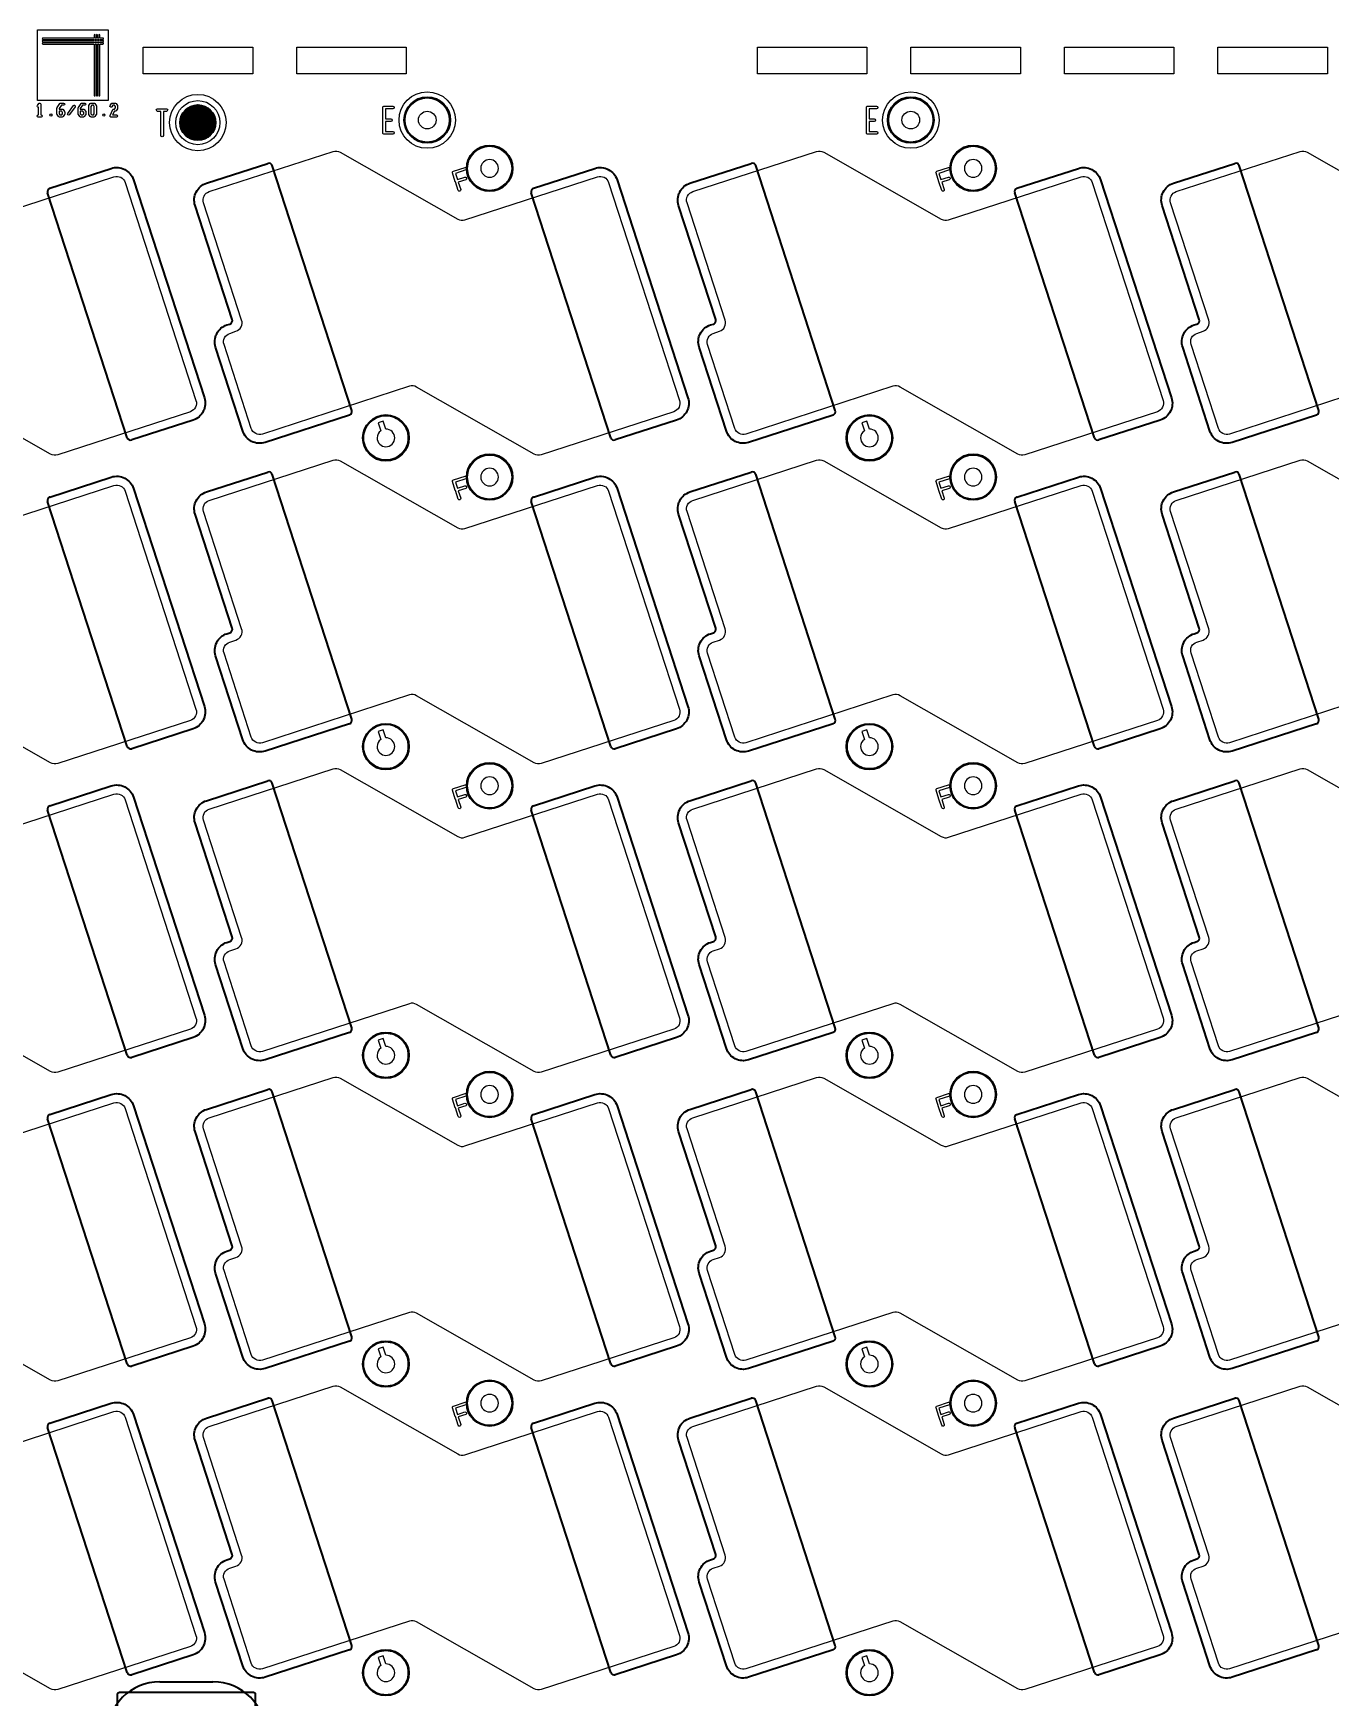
# Model space of a CAD drawing. Extents: x 2864 to 3941, y 2420 to 3182.
# Drawn here: x 3183.3 to 3256.7, y 2769.9 to 2864.1 of the extents above; entities that cross this region are included whole.
import ezdxf

# ---------------------------------------------------------------- set-up
doc = ezdxf.new("R2010")
doc.units = 0
doc.layers.get('0').update_dxf_attribs({"lineweight": 0})
doc.layers.get('Defpoints').update_dxf_attribs({"lineweight": 0})
for name, color, linetype in [('emia-t', 4, 'Continuous'), ('emia-t-dxf', 4, 'Continuous'), ('二维码', 11, 'Continuous'), ('尺寸线', 3, 'Continuous')]:
    doc.layers.add(name, color=color, linetype=linetype)
doc.styles.get("Standard").update_dxf_attribs({"font": 'simplex.shx', "height": 2.7})
doc.dimstyles.get("Standard").update_dxf_attribs({"dimtxt": 6, "dimasz": 0.18, "dimexe": 0.18, "dimexo": 0.0625, "dimgap": 0.09, "dimtad": 0, "dimzin": 0, "dimdsep": 46, "dimtxsty": 'Standard', "dimcen": 0.09, "dimadec": 0, "dimazin": 0, "dimtfac": 1, "dimtdec": 4, "dimtofl": 0, "dimtmove": 0, "dimatfit": 3, "dimfxl": 0, "dimtolj": 1, "dimtzin": 0, "dimarcsym": 0})

# ---------------------------------------------------------------- blocks, each defined once
blk = doc.blocks.new('PAD_R1')
at = {"layer": 'emia-t', "const_width": 0.5}
blk.add_lwpolyline([(0.25, 0, 1), (-0.25, 0, 1)], format="xyb", close=True, dxfattribs=at)
blk = doc.blocks.new('*D5')
at = {"layer": 'Defpoints', "color": 0, "linetype": 'Continuous'}
for p in [(3291.338, 2872.667), (3072.138, 2856.456), (3291.338, 2856.456)]:
    blk.add_point(p, dxfattribs=at)
at = {"layer": '尺寸线', "color": 0, "linetype": 'Continuous', "lineweight": -2}
for p, q in [((3072.138, 2856.518), (3072.138, 2872.847)), ((3072.318, 2872.667), (3175.22, 2872.667)), ((3291.158, 2872.667), (3188.257, 2872.667)), ((3291.338, 2856.518), (3291.338, 2872.847))]:
    blk.add_line(p, q, dxfattribs=at)
at = {"layer": '尺寸线', "color": 0, "linetype": 'Continuous'}
for points in [[(3072.318, 2872.697), (3072.318, 2872.637), (3072.138, 2872.667)], [(3291.158, 2872.637), (3291.158, 2872.697), (3291.338, 2872.667)]]:
    blk.add_solid(points, dxfattribs=at)
at = {"layer": '尺寸线', "color": 0, "linetype": 'Continuous', "insert": (3181.738, 2872.667), "char_height": 2.7, "attachment_point": 5, "rotation": 360}
blk.add_mtext('\\A1;219.20', dxfattribs=at)

msp = doc.modelspace()

# ---------------------------------------------------------------- linework, layer by layer
at = {"linetype": 'Continuous'}
for points in [[(3183.52, 2860.302), (3183.52, 2864.302), (3187.52, 2864.302), (3187.52, 2860.302)], [(3186.793, 2863.706), (3186.793, 2863.766), (3186.853, 2863.766), (3186.853, 2863.706)], [(3186.793, 2863.574), (3186.793, 2863.635), (3186.853, 2863.635), (3186.853, 2863.574)], [(3186.925, 2863.706), (3186.925, 2863.766), (3186.985, 2863.766), (3186.985, 2863.706)], [(3186.925, 2863.574), (3186.925, 2863.635), (3186.985, 2863.635), (3186.985, 2863.574)], [(3189.511, 2861.819), (3189.511, 2863.319), (3195.711, 2863.319), (3195.711, 2861.819)], [(3198.211, 2861.819), (3198.211, 2863.319), (3204.411, 2863.319), (3204.411, 2861.819)], [(3224.311, 2861.819), (3224.311, 2863.319), (3230.511, 2863.319), (3230.511, 2861.819)], [(3233.011, 2861.819), (3233.011, 2863.319), (3239.211, 2863.319), (3239.211, 2861.819)], [(3241.711, 2861.819), (3241.711, 2863.319), (3247.911, 2863.319), (3247.911, 2861.819)], [(3250.411, 2861.819), (3250.411, 2863.319), (3256.611, 2863.319), (3256.611, 2861.819)], [(3184.74, 2859.554), (3184.791, 2859.482), (3184.888, 2859.482), (3184.938, 2859.554), (3184.938, 2859.628), (3184.888, 2859.7), (3184.74, 2859.7)], [(3185.94, 2859.554), (3185.991, 2859.482), (3186.088, 2859.482), (3186.138, 2859.554), (3186.138, 2859.628), (3186.088, 2859.7), (3185.94, 2859.7)], [(3186.54, 2859.554), (3186.591, 2859.482), (3186.688, 2859.482), (3186.738, 2859.554), (3186.738, 2859.966), (3186.688, 2860.038), (3186.591, 2860.038), (3186.54, 2859.966)]]:
    msp.add_lwpolyline(points, close=True, dxfattribs=at)
for points in [[(3183.818, 2863.503), (3186.721, 2863.503), (3186.721, 2860.599, 1), (3186.793, 2860.599), (3186.793, 2863.503), (3186.853, 2863.503), (3186.853, 2860.599, 1), (3186.925, 2860.599), (3186.925, 2863.503), (3186.985, 2863.503), (3186.985, 2860.599, 1), (3187.057, 2860.599), (3187.057, 2863.503), (3187.226, 2863.503, 1), (3187.226, 2863.574), (3187.057, 2863.574), (3187.057, 2863.635), (3187.226, 2863.635, 1), (3187.226, 2863.706), (3187.057, 2863.706), (3187.057, 2863.766), (3187.226, 2863.766, 1), (3187.226, 2863.838), (3187.057, 2863.838), (3187.057, 2864.008, 1), (3186.985, 2864.008), (3186.985, 2863.838), (3186.925, 2863.838), (3186.925, 2864.008, 1), (3186.853, 2864.008), (3186.853, 2863.838), (3186.793, 2863.838), (3186.793, 2864.008, 1), (3186.721, 2864.008), (3186.721, 2863.838), (3183.818, 2863.838, 1), (3183.818, 2863.766), (3186.721, 2863.766), (3186.721, 2863.706), (3183.818, 2863.706, 1), (3183.818, 2863.635), (3186.721, 2863.635), (3186.721, 2863.574), (3183.818, 2863.574, 1)], [(3184.62, 2859.535), (3184.62, 2859.76), (3184.62, 2859.873, -0.156474), (3184.632, 2859.907), (3184.79, 2860.132, -0.245285), (3184.839, 2860.158), (3184.998, 2860.158, -1), (3184.998, 2860.038), (3184.87, 2860.038), (3184.74, 2859.853), (3184.74, 2859.82), (3184.919, 2859.82, -0.245298), (3184.968, 2859.794), (3185.047, 2859.682, -0.156461), (3185.058, 2859.647), (3185.058, 2859.535, -0.156474), (3185.047, 2859.5), (3184.968, 2859.388, -0.245285), (3184.919, 2859.362), (3184.76, 2859.362, -0.245298), (3184.711, 2859.388), (3184.632, 2859.5, -0.156461)], [(3185.231, 2859.569), (3185.549, 2860.02, -1), (3185.647, 2859.95), (3185.329, 2859.5, -1)], [(3185.82, 2859.535), (3185.82, 2859.76), (3185.82, 2859.873, -0.156474), (3185.832, 2859.907), (3185.99, 2860.132, -0.245285), (3186.039, 2860.158), (3186.198, 2860.158, -1), (3186.198, 2860.038), (3186.07, 2860.038), (3185.94, 2859.853), (3185.94, 2859.82), (3186.119, 2859.82, -0.245298), (3186.168, 2859.794), (3186.247, 2859.682, -0.156461), (3186.258, 2859.647), (3186.258, 2859.535, -0.156474), (3186.247, 2859.5), (3186.168, 2859.388, -0.245285), (3186.119, 2859.362), (3185.96, 2859.362, -0.245298), (3185.911, 2859.388), (3185.832, 2859.5, -0.156461)], [(3186.42, 2859.535), (3186.42, 2859.985, -0.156474), (3186.432, 2860.02), (3186.511, 2860.132, -0.245285), (3186.56, 2860.158), (3186.719, 2860.158, -0.245298), (3186.768, 2860.132), (3186.847, 2860.02, -0.156461), (3186.858, 2859.985), (3186.858, 2859.535, -0.156474), (3186.847, 2859.5), (3186.768, 2859.388, -0.245285), (3186.719, 2859.362), (3186.56, 2859.362, -0.245298), (3186.511, 2859.388), (3186.432, 2859.5, -0.156461)], [(3190.324, 2859.688, -1), (3190.324, 2859.838), (3190.573, 2859.838), (3190.821, 2859.838, -1), (3190.821, 2859.688), (3190.648, 2859.688), (3190.648, 2858.322, -1), (3190.498, 2858.322), (3190.498, 2859.688)], [(3192.103, 2859.048, -0.414217), (3192.603, 2859.548, -0.414217), (3193.103, 2859.048, -0.414217), (3192.603, 2858.548, -0.414217)], [(3203.089, 2858.47), (3203.089, 2859.19), (3203.089, 2859.91, -0.414241), (3203.164, 2859.985), (3203.661, 2859.985, -1), (3203.661, 2859.835), (3203.239, 2859.835), (3203.239, 2859.265), (3203.536, 2859.265, -1), (3203.536, 2859.115), (3203.239, 2859.115), (3203.239, 2858.545), (3203.661, 2858.545, -1), (3203.661, 2858.395), (3203.164, 2858.395, -0.414241)], [(3205.103, 2859.196, -0.414217), (3205.603, 2859.696, -0.414217), (3206.103, 2859.196, -0.414217), (3205.603, 2858.696, -0.414217)], [(3230.489, 2858.47), (3230.489, 2859.19), (3230.489, 2859.91, -0.414241), (3230.564, 2859.985), (3231.061, 2859.985, -1), (3231.061, 2859.835), (3230.639, 2859.835), (3230.639, 2859.265), (3230.936, 2859.265, -1), (3230.936, 2859.115), (3230.639, 2859.115), (3230.639, 2858.545), (3231.061, 2858.545, -1), (3231.061, 2858.395), (3230.564, 2858.395, -0.414241)], [(3232.503, 2859.196, -0.414217), (3233.003, 2859.696, -0.414217), (3233.503, 2859.196, -0.414217), (3233.003, 2858.696, -0.414217)], [(3165.523, 2854.506, -0.41422), (3165.844, 2855.136), (3172.865, 2857.417, -0.211093), (3173.267, 2857.376), (3179.933, 2853.577, 0.211093), (3180.335, 2853.535), (3187.852, 2855.978, -0.41422), (3188.482, 2855.657), (3192.499, 2843.293, -0.414215), (3192.178, 2842.663), (3184.662, 2840.221, -0.211093), (3184.26, 2840.262), (3177.593, 2844.061, 0.211091), (3177.191, 2844.102), (3168.862, 2841.396, -0.414218), (3168.232, 2841.717), (3166.687, 2846.472, -0.414217), (3167.008, 2847.102), (3167.365, 2847.218, 0.414216), (3167.686, 2847.848)], [(3192.923, 2854.506, -0.41422), (3193.244, 2855.136), (3200.265, 2857.417, -0.211093), (3200.667, 2857.376), (3207.333, 2853.577, 0.211093), (3207.735, 2853.535), (3215.252, 2855.978, -0.41422), (3215.882, 2855.657), (3219.899, 2843.293, -0.414215), (3219.578, 2842.663), (3212.062, 2840.221, -0.211093), (3211.66, 2840.262), (3204.993, 2844.061, 0.211091), (3204.591, 2844.102), (3196.262, 2841.396, -0.414218), (3195.632, 2841.717), (3194.087, 2846.472, -0.414217), (3194.408, 2847.102), (3194.765, 2847.218, 0.414216), (3195.086, 2847.848)], [(3208.638, 2856.456, 0.414217), (3209.138, 2855.956, 0.414217), (3209.638, 2856.456, 0.414217), (3209.138, 2856.956, 0.414217)], [(3220.323, 2854.506, -0.41422), (3220.644, 2855.136), (3227.665, 2857.417, -0.211093), (3228.067, 2857.376), (3234.733, 2853.577, 0.211093), (3235.135, 2853.535), (3242.652, 2855.978, -0.41422), (3243.282, 2855.657), (3247.299, 2843.293, -0.414215), (3246.978, 2842.663), (3239.462, 2840.221, -0.211093), (3239.06, 2840.262), (3232.393, 2844.061, 0.211091), (3231.991, 2844.102), (3223.662, 2841.396, -0.414218), (3223.032, 2841.717), (3221.487, 2846.472, -0.414217), (3221.808, 2847.102), (3222.165, 2847.218, 0.414216), (3222.486, 2847.848)], [(3236.038, 2856.456, 0.414217), (3236.538, 2855.956, 0.414217), (3237.038, 2856.456, 0.414217), (3236.538, 2856.956, 0.414217)], [(3247.723, 2854.506, -0.41422), (3248.044, 2855.136), (3255.065, 2857.417, -0.211093), (3255.467, 2857.376), (3262.133, 2853.577, 0.211093), (3262.535, 2853.535), (3270.052, 2855.978, -0.41422), (3270.682, 2855.657), (3274.699, 2843.293, -0.414215), (3274.378, 2842.663), (3266.862, 2840.221, -0.211093), (3266.46, 2840.262), (3259.793, 2844.061, 0.211091), (3259.391, 2844.102), (3251.062, 2841.396, -0.414218), (3250.432, 2841.717), (3248.887, 2846.472, -0.414217), (3249.208, 2847.102), (3249.565, 2847.218, 0.414216), (3249.886, 2847.848)], [(3207.033, 2856.197, -0.414237), (3207.081, 2856.292), (3207.743, 2856.507, -1), (3207.789, 2856.364), (3207.199, 2856.172), (3207.314, 2855.819), (3207.739, 2855.957, -1), (3207.785, 2855.814), (3207.36, 2855.676), (3207.498, 2855.252, -1), (3207.356, 2855.205), (3207.195, 2855.701), (3207.194, 2855.701)], [(3234.433, 2856.197, -0.414237), (3234.481, 2856.292), (3235.143, 2856.507, -1), (3235.189, 2856.364), (3234.599, 2856.172), (3234.714, 2855.819), (3235.139, 2855.957, -1), (3235.185, 2855.814), (3234.76, 2855.676), (3234.898, 2855.252, -1), (3234.756, 2855.205), (3234.595, 2855.701), (3234.594, 2855.701)], [(3202.011, 2841.176, -0.414215), (3203.261, 2842.426, -0.414215), (3204.511, 2841.176, -0.414215), (3203.261, 2839.926, -0.414215)], [(3202.761, 2841.176, 0.414217), (3203.261, 2840.676, 0.414217), (3203.761, 2841.176, 0.414217), (3203.261, 2841.676, 0.002897), (3203.256, 2841.676), (3203.11, 2842.127), (3202.824, 2842.034), (3202.971, 2841.584, 0.242589)], [(3229.411, 2841.176, -0.414215), (3230.661, 2842.426, -0.414215), (3231.911, 2841.176, -0.414215), (3230.661, 2839.926, -0.414215)], [(3230.161, 2841.176, 0.414217), (3230.661, 2840.676, 0.414217), (3231.161, 2841.176, 0.414217), (3230.661, 2841.676, 0.002897), (3230.656, 2841.676), (3230.51, 2842.127), (3230.224, 2842.034), (3230.371, 2841.584, 0.242589)], [(3165.523, 2837.006, -0.41422), (3165.844, 2837.636), (3172.865, 2839.917, -0.211093), (3173.267, 2839.876), (3179.933, 2836.077, 0.211093), (3180.335, 2836.035), (3187.852, 2838.478, -0.41422), (3188.482, 2838.157), (3192.499, 2825.793, -0.414215), (3192.178, 2825.163), (3184.662, 2822.721, -0.211093), (3184.26, 2822.762), (3177.593, 2826.561, 0.211091), (3177.191, 2826.602), (3168.862, 2823.896, -0.414218), (3168.232, 2824.217), (3166.687, 2828.972, -0.414217), (3167.008, 2829.602), (3167.365, 2829.718, 0.414216), (3167.686, 2830.348)], [(3192.923, 2837.006, -0.41422), (3193.244, 2837.636), (3200.265, 2839.917, -0.211093), (3200.667, 2839.876), (3207.333, 2836.077, 0.211093), (3207.735, 2836.035), (3215.252, 2838.478, -0.41422), (3215.882, 2838.157), (3219.899, 2825.793, -0.414215), (3219.578, 2825.163), (3212.062, 2822.721, -0.211093), (3211.66, 2822.762), (3204.993, 2826.561, 0.211091), (3204.591, 2826.602), (3196.262, 2823.896, -0.414218), (3195.632, 2824.217), (3194.087, 2828.972, -0.414217), (3194.408, 2829.602), (3194.765, 2829.718, 0.414216), (3195.086, 2830.348)], [(3220.323, 2837.006, -0.41422), (3220.644, 2837.636), (3227.665, 2839.917, -0.211093), (3228.067, 2839.876), (3234.733, 2836.077, 0.211093), (3235.135, 2836.035), (3242.652, 2838.478, -0.41422), (3243.282, 2838.157), (3247.299, 2825.793, -0.414215), (3246.978, 2825.163), (3239.462, 2822.721, -0.211093), (3239.06, 2822.762), (3232.393, 2826.561, 0.211091), (3231.991, 2826.602), (3223.662, 2823.896, -0.414218), (3223.032, 2824.217), (3221.487, 2828.972, -0.414217), (3221.808, 2829.602), (3222.165, 2829.718, 0.414216), (3222.486, 2830.348)], [(3247.723, 2837.006, -0.41422), (3248.044, 2837.636), (3255.065, 2839.917, -0.211093), (3255.467, 2839.876), (3262.133, 2836.077, 0.211093), (3262.535, 2836.035), (3270.052, 2838.478, -0.41422), (3270.682, 2838.157), (3274.699, 2825.793, -0.414215), (3274.378, 2825.163), (3266.862, 2822.721, -0.211093), (3266.46, 2822.762), (3259.793, 2826.561, 0.211091), (3259.391, 2826.602), (3251.062, 2823.896, -0.414218), (3250.432, 2824.217), (3248.887, 2828.972, -0.414217), (3249.208, 2829.602), (3249.565, 2829.718, 0.414216), (3249.886, 2830.348)], [(3207.033, 2838.697, -0.414237), (3207.081, 2838.792), (3207.743, 2839.007, -1), (3207.789, 2838.864), (3207.199, 2838.672), (3207.314, 2838.319), (3207.739, 2838.457, -1), (3207.785, 2838.314), (3207.36, 2838.176), (3207.498, 2837.752, -1), (3207.356, 2837.705), (3207.195, 2838.201), (3207.194, 2838.201)], [(3208.638, 2838.956, 0.414217), (3209.138, 2838.456, 0.414217), (3209.638, 2838.956, 0.414217), (3209.138, 2839.456, 0.414217)], [(3234.433, 2838.697, -0.414237), (3234.481, 2838.792), (3235.143, 2839.007, -1), (3235.189, 2838.864), (3234.599, 2838.672), (3234.714, 2838.319), (3235.139, 2838.457, -1), (3235.185, 2838.314), (3234.76, 2838.176), (3234.898, 2837.752, -1), (3234.756, 2837.705), (3234.595, 2838.201), (3234.594, 2838.201)], [(3236.038, 2838.956, 0.414217), (3236.538, 2838.456, 0.414217), (3237.038, 2838.956, 0.414217), (3236.538, 2839.456, 0.414217)], [(3202.011, 2823.676, -0.414215), (3203.261, 2824.926, -0.414215), (3204.511, 2823.676, -0.414215), (3203.261, 2822.426, -0.414215)], [(3202.761, 2823.676, 0.414217), (3203.261, 2823.176, 0.414217), (3203.761, 2823.676, 0.414217), (3203.261, 2824.176, 0.002897), (3203.256, 2824.176), (3203.11, 2824.627), (3202.824, 2824.534), (3202.971, 2824.084, 0.242589)], [(3229.411, 2823.676, -0.414215), (3230.661, 2824.926, -0.414215), (3231.911, 2823.676, -0.414215), (3230.661, 2822.426, -0.414215)], [(3230.161, 2823.676, 0.414217), (3230.661, 2823.176, 0.414217), (3231.161, 2823.676, 0.414217), (3230.661, 2824.176, 0.002897), (3230.656, 2824.176), (3230.51, 2824.627), (3230.224, 2824.534), (3230.371, 2824.084, 0.242589)], [(3165.523, 2819.506, -0.41422), (3165.844, 2820.136), (3172.865, 2822.417, -0.211093), (3173.267, 2822.376), (3179.933, 2818.577, 0.211093), (3180.335, 2818.535), (3187.852, 2820.978, -0.41422), (3188.482, 2820.657), (3192.499, 2808.293, -0.414215), (3192.178, 2807.663), (3184.662, 2805.221, -0.211093), (3184.26, 2805.262), (3177.593, 2809.061, 0.211091), (3177.191, 2809.102), (3168.862, 2806.396, -0.414218), (3168.232, 2806.717), (3166.687, 2811.472, -0.414217), (3167.008, 2812.102), (3167.365, 2812.218, 0.414216), (3167.686, 2812.848)], [(3192.923, 2819.506, -0.41422), (3193.244, 2820.136), (3200.265, 2822.417, -0.211093), (3200.667, 2822.376), (3207.333, 2818.577, 0.211093), (3207.735, 2818.535), (3215.252, 2820.978, -0.41422), (3215.882, 2820.657), (3219.899, 2808.293, -0.414215), (3219.578, 2807.663), (3212.062, 2805.221, -0.211093), (3211.66, 2805.262), (3204.993, 2809.061, 0.211091), (3204.591, 2809.102), (3196.262, 2806.396, -0.414218), (3195.632, 2806.717), (3194.087, 2811.472, -0.414217), (3194.408, 2812.102), (3194.765, 2812.218, 0.414216), (3195.086, 2812.848)], [(3208.638, 2821.456, 0.414217), (3209.138, 2820.956, 0.414217), (3209.638, 2821.456, 0.414217), (3209.138, 2821.956, 0.414217)], [(3220.323, 2819.506, -0.41422), (3220.644, 2820.136), (3227.665, 2822.417, -0.211093), (3228.067, 2822.376), (3234.733, 2818.577, 0.211093), (3235.135, 2818.535), (3242.652, 2820.978, -0.41422), (3243.282, 2820.657), (3247.299, 2808.293, -0.414215), (3246.978, 2807.663), (3239.462, 2805.221, -0.211093), (3239.06, 2805.262), (3232.393, 2809.061, 0.211091), (3231.991, 2809.102), (3223.662, 2806.396, -0.414218), (3223.032, 2806.717), (3221.487, 2811.472, -0.414217), (3221.808, 2812.102), (3222.165, 2812.218, 0.414216), (3222.486, 2812.848)], [(3236.038, 2821.456, 0.414217), (3236.538, 2820.956, 0.414217), (3237.038, 2821.456, 0.414217), (3236.538, 2821.956, 0.414217)], [(3247.723, 2819.506, -0.41422), (3248.044, 2820.136), (3255.065, 2822.417, -0.211093), (3255.467, 2822.376), (3262.133, 2818.577, 0.211093), (3262.535, 2818.535), (3270.052, 2820.978, -0.41422), (3270.682, 2820.657), (3274.699, 2808.293, -0.414215), (3274.378, 2807.663), (3266.862, 2805.221, -0.211093), (3266.46, 2805.262), (3259.793, 2809.061, 0.211091), (3259.391, 2809.102), (3251.062, 2806.396, -0.414218), (3250.432, 2806.717), (3248.887, 2811.472, -0.414217), (3249.208, 2812.102), (3249.565, 2812.218, 0.414216), (3249.886, 2812.848)], [(3207.033, 2821.197, -0.414237), (3207.081, 2821.292), (3207.743, 2821.507, -1), (3207.789, 2821.364), (3207.199, 2821.172), (3207.314, 2820.819), (3207.739, 2820.957, -1), (3207.785, 2820.814), (3207.36, 2820.676), (3207.498, 2820.252, -1), (3207.356, 2820.205), (3207.195, 2820.701), (3207.194, 2820.701)], [(3234.433, 2821.197, -0.414237), (3234.481, 2821.292), (3235.143, 2821.507, -1), (3235.189, 2821.364), (3234.599, 2821.172), (3234.714, 2820.819), (3235.139, 2820.957, -1), (3235.185, 2820.814), (3234.76, 2820.676), (3234.898, 2820.252, -1), (3234.756, 2820.205), (3234.595, 2820.701), (3234.594, 2820.701)], [(3202.011, 2806.176, -0.414215), (3203.261, 2807.426, -0.414215), (3204.511, 2806.176, -0.414215), (3203.261, 2804.926, -0.414215)], [(3202.761, 2806.176, 0.414217), (3203.261, 2805.676, 0.414217), (3203.761, 2806.176, 0.414217), (3203.261, 2806.676, 0.002897), (3203.256, 2806.676), (3203.11, 2807.127), (3202.824, 2807.034), (3202.971, 2806.584, 0.242589)], [(3229.411, 2806.176, -0.414215), (3230.661, 2807.426, -0.414215), (3231.911, 2806.176, -0.414215), (3230.661, 2804.926, -0.414215)], [(3230.161, 2806.176, 0.414217), (3230.661, 2805.676, 0.414217), (3231.161, 2806.176, 0.414217), (3230.661, 2806.676, 0.002897), (3230.656, 2806.676), (3230.51, 2807.127), (3230.224, 2807.034), (3230.371, 2806.584, 0.242589)], [(3165.523, 2802.006, -0.41422), (3165.844, 2802.636), (3172.865, 2804.917, -0.211093), (3173.267, 2804.876), (3179.933, 2801.077, 0.211093), (3180.335, 2801.035), (3187.852, 2803.478, -0.41422), (3188.482, 2803.157), (3192.499, 2790.793, -0.414215), (3192.178, 2790.163), (3184.662, 2787.721, -0.211093), (3184.26, 2787.762), (3177.593, 2791.561, 0.211091), (3177.191, 2791.602), (3168.862, 2788.896, -0.414218), (3168.232, 2789.217), (3166.687, 2793.972, -0.414217), (3167.008, 2794.602), (3167.365, 2794.718, 0.414216), (3167.686, 2795.348)], [(3192.923, 2802.006, -0.41422), (3193.244, 2802.636), (3200.265, 2804.917, -0.211093), (3200.667, 2804.876), (3207.333, 2801.077, 0.211093), (3207.735, 2801.035), (3215.252, 2803.478, -0.41422), (3215.882, 2803.157), (3219.899, 2790.793, -0.414215), (3219.578, 2790.163), (3212.062, 2787.721, -0.211093), (3211.66, 2787.762), (3204.993, 2791.561, 0.211091), (3204.591, 2791.602), (3196.262, 2788.896, -0.414218), (3195.632, 2789.217), (3194.087, 2793.972, -0.414217), (3194.408, 2794.602), (3194.765, 2794.718, 0.414216), (3195.086, 2795.348)], [(3220.323, 2802.006, -0.41422), (3220.644, 2802.636), (3227.665, 2804.917, -0.211093), (3228.067, 2804.876), (3234.733, 2801.077, 0.211093), (3235.135, 2801.035), (3242.652, 2803.478, -0.41422), (3243.282, 2803.157), (3247.299, 2790.793, -0.414215), (3246.978, 2790.163), (3239.462, 2787.721, -0.211093), (3239.06, 2787.762), (3232.393, 2791.561, 0.211091), (3231.991, 2791.602), (3223.662, 2788.896, -0.414218), (3223.032, 2789.217), (3221.487, 2793.972, -0.414217), (3221.808, 2794.602), (3222.165, 2794.718, 0.414216), (3222.486, 2795.348)], [(3247.723, 2802.006, -0.41422), (3248.044, 2802.636), (3255.065, 2804.917, -0.211093), (3255.467, 2804.876), (3262.133, 2801.077, 0.211093), (3262.535, 2801.035), (3270.052, 2803.478, -0.41422), (3270.682, 2803.157), (3274.699, 2790.793, -0.414215), (3274.378, 2790.163), (3266.862, 2787.721, -0.211093), (3266.46, 2787.762), (3259.793, 2791.561, 0.211091), (3259.391, 2791.602), (3251.062, 2788.896, -0.414218), (3250.432, 2789.217), (3248.887, 2793.972, -0.414217), (3249.208, 2794.602), (3249.565, 2794.718, 0.414216), (3249.886, 2795.348)], [(3207.033, 2803.697, -0.414237), (3207.081, 2803.792), (3207.743, 2804.007, -1), (3207.789, 2803.864), (3207.199, 2803.672), (3207.314, 2803.319), (3207.739, 2803.457, -1), (3207.785, 2803.314), (3207.36, 2803.176), (3207.498, 2802.752, -1), (3207.356, 2802.705), (3207.195, 2803.201), (3207.194, 2803.201)], [(3208.638, 2803.956, 0.414217), (3209.138, 2803.456, 0.414217), (3209.638, 2803.956, 0.414217), (3209.138, 2804.456, 0.414217)], [(3234.433, 2803.697, -0.414237), (3234.481, 2803.792), (3235.143, 2804.007, -1), (3235.189, 2803.864), (3234.599, 2803.672), (3234.714, 2803.319), (3235.139, 2803.457, -1), (3235.185, 2803.314), (3234.76, 2803.176), (3234.898, 2802.752, -1), (3234.756, 2802.705), (3234.595, 2803.201), (3234.594, 2803.201)], [(3236.038, 2803.956, 0.414217), (3236.538, 2803.456, 0.414217), (3237.038, 2803.956, 0.414217), (3236.538, 2804.456, 0.414217)], [(3202.011, 2788.676, -0.414215), (3203.261, 2789.926, -0.414215), (3204.511, 2788.676, -0.414215), (3203.261, 2787.426, -0.414215)], [(3229.411, 2788.676, -0.414215), (3230.661, 2789.926, -0.414215), (3231.911, 2788.676, -0.414215), (3230.661, 2787.426, -0.414215)], [(3202.761, 2788.676, 0.414217), (3203.261, 2788.176, 0.414217), (3203.761, 2788.676, 0.414217), (3203.261, 2789.176, 0.002897), (3203.256, 2789.176), (3203.11, 2789.627), (3202.824, 2789.534), (3202.971, 2789.084, 0.242589)], [(3230.161, 2788.676, 0.414217), (3230.661, 2788.176, 0.414217), (3231.161, 2788.676, 0.414217), (3230.661, 2789.176, 0.002897), (3230.656, 2789.176), (3230.51, 2789.627), (3230.224, 2789.534), (3230.371, 2789.084, 0.242589)], [(3165.523, 2784.506, -0.41422), (3165.844, 2785.136), (3172.865, 2787.417, -0.211093), (3173.267, 2787.376), (3179.933, 2783.577, 0.211093), (3180.335, 2783.535), (3187.852, 2785.978, -0.41422), (3188.482, 2785.657), (3192.499, 2773.293, -0.414215), (3192.178, 2772.663), (3184.662, 2770.221, -0.211093), (3184.26, 2770.262), (3177.593, 2774.061, 0.211091), (3177.191, 2774.102), (3168.862, 2771.396, -0.414218), (3168.232, 2771.717), (3166.687, 2776.472, -0.414217), (3167.008, 2777.102), (3167.365, 2777.218, 0.414216), (3167.686, 2777.848)], [(3192.923, 2784.506, -0.41422), (3193.244, 2785.136), (3200.265, 2787.417, -0.211093), (3200.667, 2787.376), (3207.333, 2783.577, 0.211093), (3207.735, 2783.535), (3215.252, 2785.978, -0.41422), (3215.882, 2785.657), (3219.899, 2773.293, -0.414215), (3219.578, 2772.663), (3212.062, 2770.221, -0.211093), (3211.66, 2770.262), (3204.993, 2774.061, 0.211091), (3204.591, 2774.102), (3196.262, 2771.396, -0.414218), (3195.632, 2771.717), (3194.087, 2776.472, -0.414217), (3194.408, 2777.102), (3194.765, 2777.218, 0.414216), (3195.086, 2777.848)], [(3208.638, 2786.456, 0.414217), (3209.138, 2785.956, 0.414217), (3209.638, 2786.456, 0.414217), (3209.138, 2786.956, 0.414217)], [(3220.323, 2784.506, -0.41422), (3220.644, 2785.136), (3227.665, 2787.417, -0.211093), (3228.067, 2787.376), (3234.733, 2783.577, 0.211093), (3235.135, 2783.535), (3242.652, 2785.978, -0.41422), (3243.282, 2785.657), (3247.299, 2773.293, -0.414215), (3246.978, 2772.663), (3239.462, 2770.221, -0.211093), (3239.06, 2770.262), (3232.393, 2774.061, 0.211091), (3231.991, 2774.102), (3223.662, 2771.396, -0.414218), (3223.032, 2771.717), (3221.487, 2776.472, -0.414217), (3221.808, 2777.102), (3222.165, 2777.218, 0.414216), (3222.486, 2777.848)], [(3236.038, 2786.456, 0.414217), (3236.538, 2785.956, 0.414217), (3237.038, 2786.456, 0.414217), (3236.538, 2786.956, 0.414217)], [(3247.723, 2784.506, -0.41422), (3248.044, 2785.136), (3255.065, 2787.417, -0.211093), (3255.467, 2787.376), (3262.133, 2783.577, 0.211093), (3262.535, 2783.535), (3270.052, 2785.978, -0.41422), (3270.682, 2785.657), (3274.699, 2773.293, -0.414215), (3274.378, 2772.663), (3266.862, 2770.221, -0.211093), (3266.46, 2770.262), (3259.793, 2774.061, 0.211091), (3259.391, 2774.102), (3251.062, 2771.396, -0.414218), (3250.432, 2771.717), (3248.887, 2776.472, -0.414217), (3249.208, 2777.102), (3249.565, 2777.218, 0.414216), (3249.886, 2777.848)], [(3207.033, 2786.197, -0.414237), (3207.081, 2786.292), (3207.743, 2786.507, -1), (3207.789, 2786.364), (3207.199, 2786.172), (3207.314, 2785.819), (3207.739, 2785.957, -1), (3207.785, 2785.814), (3207.36, 2785.676), (3207.498, 2785.252, -1), (3207.356, 2785.205), (3207.195, 2785.701), (3207.194, 2785.701)], [(3234.433, 2786.197, -0.414237), (3234.481, 2786.292), (3235.143, 2786.507, -1), (3235.189, 2786.364), (3234.599, 2786.172), (3234.714, 2785.819), (3235.139, 2785.957, -1), (3235.185, 2785.814), (3234.76, 2785.676), (3234.898, 2785.252, -1), (3234.756, 2785.205), (3234.595, 2785.701), (3234.594, 2785.701)], [(3202.011, 2771.176, -0.414215), (3203.261, 2772.426, -0.414215), (3204.511, 2771.176, -0.414215), (3203.261, 2769.926, -0.414215)], [(3202.761, 2771.176, 0.414217), (3203.261, 2770.676, 0.414217), (3203.761, 2771.176, 0.414217), (3203.261, 2771.676, 0.002897), (3203.256, 2771.676), (3203.11, 2772.127), (3202.824, 2772.034), (3202.971, 2771.584, 0.242589)], [(3229.411, 2771.176, -0.414215), (3230.661, 2772.426, -0.414215), (3231.911, 2771.176, -0.414215), (3230.661, 2769.926, -0.414215)], [(3230.161, 2771.176, 0.414217), (3230.661, 2770.676, 0.414217), (3231.161, 2771.176, 0.414217), (3230.661, 2771.676, 0.002897), (3230.656, 2771.676), (3230.51, 2772.127), (3230.224, 2772.034), (3230.371, 2771.584, 0.242589)]]:
    msp.add_lwpolyline(points, format="xyb", close=True, dxfattribs=at)
for points in [[(3183.639, 2859.362), (3183.56, 2859.362, -1), (3183.56, 2859.482), (3183.579, 2859.482), (3183.579, 2859.928, -0.727583), (3183.511, 2860.02)], [(3183.511, 2860.02), (3183.59, 2860.132, -0.734049), (3183.699, 2860.098), (3183.699, 2859.482), (3183.719, 2859.482, -1), (3183.719, 2859.362), (3183.639, 2859.362)], [(3187.626, 2859.448), (3187.785, 2859.785, -0.291832), (3187.84, 2859.82), (3187.888, 2859.82), (3187.938, 2859.892), (3187.938, 2859.966), (3187.888, 2860.038), (3187.791, 2860.038), (3187.729, 2859.95, -1), (3187.631, 2860.02), (3187.711, 2860.132, -0.245285), (3187.76, 2860.158), (3187.919, 2860.158, -0.245298), (3187.968, 2860.132), (3188.047, 2860.02, -0.156461), (3188.058, 2859.985), (3188.058, 2859.873, -0.156474), (3188.047, 2859.838), (3187.968, 2859.726, -0.245285), (3187.919, 2859.7), (3187.877, 2859.7), (3187.775, 2859.482)], [(3187.775, 2859.482), (3187.998, 2859.482, -1), (3187.998, 2859.362), (3187.681, 2859.362, -0.551305), (3187.626, 2859.448)]]:
    msp.add_lwpolyline(points, format="xyb", dxfattribs=at)
for centre, radius in [((3192.603, 2859.048), 1.6), ((3205.603, 2859.196), 1.6), ((3205.603, 2859.196), 1.25), ((3233.003, 2859.196), 1.6), ((3233.003, 2859.196), 1.25), ((3184.279, 2859.478), 0.06), ((3187.279, 2859.478), 0.06), ((3192.603, 2859.048), 1.25), ((3209.138, 2856.456), 1.25), ((3236.538, 2856.456), 1.25), ((3209.138, 2838.956), 1.25), ((3236.538, 2838.956), 1.25), ((3209.138, 2821.456), 1.25), ((3236.538, 2821.456), 1.25), ((3209.138, 2803.956), 1.25), ((3236.538, 2803.956), 1.25), ((3209.138, 2786.456), 1.25), ((3236.538, 2786.456), 1.25)]:
    msp.add_circle(centre, radius)
at = {"layer": 'emia-t-dxf'}
for p, q in [((3193.09, 2855.611), (3196.561, 2856.739)), ((3201.325, 2842.725), (3196.813, 2856.611)), ((3220.49, 2855.611), (3223.961, 2856.739)), ((3228.725, 2842.725), (3224.213, 2856.611)), ((3247.89, 2855.611), (3251.361, 2856.739)), ((3256.125, 2842.725), (3251.613, 2856.611)), ((3188.604, 2841.186), (3184.092, 2855.072)), ((3216.004, 2841.186), (3211.492, 2855.072)), ((3243.404, 2841.186), (3238.892, 2855.072)), ((3193.09, 2838.111), (3196.561, 2839.239)), ((3201.325, 2825.225), (3196.813, 2839.111)), ((3220.49, 2838.111), (3223.961, 2839.239)), ((3228.725, 2825.225), (3224.213, 2839.111)), ((3247.89, 2838.111), (3251.361, 2839.239)), ((3256.125, 2825.225), (3251.613, 2839.111)), ((3188.604, 2823.686), (3184.092, 2837.572)), ((3216.004, 2823.686), (3211.492, 2837.572)), ((3243.404, 2823.686), (3238.892, 2837.572)), ((3193.09, 2820.611), (3196.561, 2821.739)), ((3220.49, 2820.611), (3223.961, 2821.739)), ((3247.89, 2820.611), (3251.361, 2821.739)), ((3201.325, 2807.725), (3196.813, 2821.611)), ((3228.725, 2807.725), (3224.213, 2821.611)), ((3256.125, 2807.725), (3251.613, 2821.611)), ((3188.604, 2806.186), (3184.092, 2820.072)), ((3216.004, 2806.186), (3211.492, 2820.072)), ((3243.404, 2806.186), (3238.892, 2820.072)), ((3193.09, 2803.111), (3196.561, 2804.239)), ((3201.325, 2790.225), (3196.813, 2804.111)), ((3220.49, 2803.111), (3223.961, 2804.239)), ((3228.725, 2790.225), (3224.213, 2804.111)), ((3247.89, 2803.111), (3251.361, 2804.239)), ((3256.125, 2790.225), (3251.613, 2804.111)), ((3188.604, 2788.686), (3184.092, 2802.572)), ((3216.004, 2788.686), (3211.492, 2802.572)), ((3243.404, 2788.686), (3238.892, 2802.572)), ((3193.09, 2785.611), (3196.561, 2786.739)), ((3201.325, 2772.725), (3196.813, 2786.611)), ((3220.49, 2785.611), (3223.961, 2786.739)), ((3228.725, 2772.725), (3224.213, 2786.611)), ((3247.89, 2785.611), (3251.361, 2786.739)), ((3256.125, 2772.725), (3251.613, 2786.611)), ((3188.604, 2771.186), (3184.092, 2785.072)), ((3216.004, 2771.186), (3211.492, 2785.072)), ((3243.404, 2771.186), (3238.892, 2785.072)), ((3190.458, 2770.664), (3193.458, 2770.664))]:
    msp.add_line(p, q, dxfattribs=at)
at = {"layer": 'emia-t-dxf', "linetype": 'Continuous'}
for points in [[(3184.221, 2855.324), (3187.697, 2856.453, -0.414215), (3188.957, 2855.811), (3192.975, 2843.447, -0.414216), (3192.332, 2842.187), (3188.856, 2841.058)], [(3211.621, 2855.324), (3215.097, 2856.453, -0.414215), (3216.357, 2855.811), (3220.375, 2843.447, -0.414216), (3219.732, 2842.187), (3216.256, 2841.058)], [(3239.021, 2855.324), (3242.497, 2856.453, -0.414215), (3243.757, 2855.811), (3247.775, 2843.447, -0.414216), (3247.132, 2842.187), (3243.656, 2841.058)], [(3194.549, 2847.884), (3192.448, 2854.351, -0.414215), (3193.09, 2855.611)], [(3221.949, 2847.884), (3219.848, 2854.351, -0.414215), (3220.49, 2855.611)], [(3249.349, 2847.884), (3247.248, 2854.351, -0.414215), (3247.89, 2855.611)], [(3201.196, 2842.473), (3196.416, 2840.92, -0.414215), (3195.156, 2841.562), (3193.611, 2846.318, -0.414214), (3194.253, 2847.578), (3194.421, 2847.632)], [(3228.596, 2842.473), (3223.816, 2840.92, -0.414215), (3222.556, 2841.562), (3221.011, 2846.318, -0.414214), (3221.653, 2847.578), (3221.821, 2847.632)], [(3255.996, 2842.473), (3251.216, 2840.92, -0.414215), (3249.956, 2841.562), (3248.411, 2846.318, -0.414214), (3249.053, 2847.578), (3249.221, 2847.632)], [(3184.221, 2837.824), (3187.697, 2838.953, -0.414215), (3188.957, 2838.311), (3192.975, 2825.947, -0.414216), (3192.332, 2824.687), (3188.856, 2823.558)], [(3211.621, 2837.824), (3215.097, 2838.953, -0.414215), (3216.357, 2838.311), (3220.375, 2825.947, -0.414216), (3219.732, 2824.687), (3216.256, 2823.558)], [(3239.021, 2837.824), (3242.497, 2838.953, -0.414215), (3243.757, 2838.311), (3247.775, 2825.947, -0.414216), (3247.132, 2824.687), (3243.656, 2823.558)], [(3194.549, 2830.384), (3192.448, 2836.851, -0.414215), (3193.09, 2838.111)], [(3221.949, 2830.384), (3219.848, 2836.851, -0.414215), (3220.49, 2838.111)], [(3249.349, 2830.384), (3247.248, 2836.851, -0.414215), (3247.89, 2838.111)], [(3201.196, 2824.973), (3196.416, 2823.42, -0.414215), (3195.156, 2824.062), (3193.611, 2828.818, -0.414214), (3194.253, 2830.078), (3194.421, 2830.132)], [(3228.596, 2824.973), (3223.816, 2823.42, -0.414215), (3222.556, 2824.062), (3221.011, 2828.818, -0.414214), (3221.653, 2830.078), (3221.821, 2830.132)], [(3255.996, 2824.973), (3251.216, 2823.42, -0.414215), (3249.956, 2824.062), (3248.411, 2828.818, -0.414214), (3249.053, 2830.078), (3249.221, 2830.132)], [(3184.221, 2820.324), (3187.697, 2821.453, -0.414215), (3188.957, 2820.811), (3192.975, 2808.447, -0.414216), (3192.332, 2807.187), (3188.856, 2806.058)], [(3211.621, 2820.324), (3215.097, 2821.453, -0.414215), (3216.357, 2820.811), (3220.375, 2808.447, -0.414216), (3219.732, 2807.187), (3216.256, 2806.058)], [(3239.021, 2820.324), (3242.497, 2821.453, -0.414215), (3243.757, 2820.811), (3247.775, 2808.447, -0.414216), (3247.132, 2807.187), (3243.656, 2806.058)], [(3194.549, 2812.884), (3192.448, 2819.351, -0.414215), (3193.09, 2820.611)], [(3221.949, 2812.884), (3219.848, 2819.351, -0.414215), (3220.49, 2820.611)], [(3249.349, 2812.884), (3247.248, 2819.351, -0.414215), (3247.89, 2820.611)], [(3201.196, 2807.473), (3196.416, 2805.92, -0.414215), (3195.156, 2806.562), (3193.611, 2811.318, -0.414214), (3194.253, 2812.578), (3194.421, 2812.632)], [(3228.596, 2807.473), (3223.816, 2805.92, -0.414215), (3222.556, 2806.562), (3221.011, 2811.318, -0.414214), (3221.653, 2812.578), (3221.821, 2812.632)], [(3255.996, 2807.473), (3251.216, 2805.92, -0.414215), (3249.956, 2806.562), (3248.411, 2811.318, -0.414214), (3249.053, 2812.578), (3249.221, 2812.632)], [(3184.221, 2802.824), (3187.697, 2803.953, -0.414215), (3188.957, 2803.311), (3192.975, 2790.947, -0.414216), (3192.332, 2789.687), (3188.856, 2788.558)], [(3211.621, 2802.824), (3215.097, 2803.953, -0.414215), (3216.357, 2803.311), (3220.375, 2790.947, -0.414216), (3219.732, 2789.687), (3216.256, 2788.558)], [(3239.021, 2802.824), (3242.497, 2803.953, -0.414215), (3243.757, 2803.311), (3247.775, 2790.947, -0.414216), (3247.132, 2789.687), (3243.656, 2788.558)], [(3194.549, 2795.384), (3192.448, 2801.851, -0.414215), (3193.09, 2803.111)], [(3221.949, 2795.384), (3219.848, 2801.851, -0.414215), (3220.49, 2803.111)], [(3249.349, 2795.384), (3247.248, 2801.851, -0.414215), (3247.89, 2803.111)], [(3201.196, 2789.973), (3196.416, 2788.42, -0.414215), (3195.156, 2789.062), (3193.611, 2793.818, -0.414214), (3194.253, 2795.078), (3194.421, 2795.132)], [(3228.596, 2789.973), (3223.816, 2788.42, -0.414215), (3222.556, 2789.062), (3221.011, 2793.818, -0.414214), (3221.653, 2795.078), (3221.821, 2795.132)], [(3255.996, 2789.973), (3251.216, 2788.42, -0.414215), (3249.956, 2789.062), (3248.411, 2793.818, -0.414214), (3249.053, 2795.078), (3249.221, 2795.132)], [(3184.221, 2785.324), (3187.697, 2786.453, -0.414215), (3188.957, 2785.811), (3192.975, 2773.447, -0.414216), (3192.332, 2772.187), (3188.856, 2771.058)], [(3211.621, 2785.324), (3215.097, 2786.453, -0.414215), (3216.357, 2785.811), (3220.375, 2773.447, -0.414216), (3219.732, 2772.187), (3216.256, 2771.058)], [(3239.021, 2785.324), (3242.497, 2786.453, -0.414215), (3243.757, 2785.811), (3247.775, 2773.447, -0.414216), (3247.132, 2772.187), (3243.656, 2771.058)], [(3194.549, 2777.884), (3192.448, 2784.351, -0.414215), (3193.09, 2785.611)], [(3221.949, 2777.884), (3219.848, 2784.351, -0.414215), (3220.49, 2785.611)], [(3249.349, 2777.884), (3247.248, 2784.351, -0.414215), (3247.89, 2785.611)], [(3201.196, 2772.473), (3196.416, 2770.92, -0.414215), (3195.156, 2771.562), (3193.611, 2776.318, -0.414214), (3194.253, 2777.578), (3194.421, 2777.632)], [(3228.596, 2772.473), (3223.816, 2770.92, -0.414215), (3222.556, 2771.562), (3221.011, 2776.318, -0.414214), (3221.653, 2777.578), (3221.821, 2777.632)], [(3255.996, 2772.473), (3251.216, 2770.92, -0.414215), (3249.956, 2771.562), (3248.411, 2776.318, -0.414214), (3249.053, 2777.578), (3249.221, 2777.632)]]:
    msp.add_lwpolyline(points, format="xyb", dxfattribs=at)
at = {"layer": 'emia-t-dxf'}
for centre, radius in [((3205.603, 2859.196), 1.3), ((3233.003, 2859.196), 1.3), ((3192.603, 2859.048), 1), ((3209.138, 2856.456), 1.3), ((3236.538, 2856.456), 1.3), ((3203.261, 2841.176), 1.3), ((3230.661, 2841.176), 1.3), ((3209.138, 2838.956), 1.3), ((3236.538, 2838.956), 1.3), ((3203.261, 2823.676), 1.3), ((3230.661, 2823.676), 1.3), ((3209.138, 2821.456), 1.3), ((3236.538, 2821.456), 1.3), ((3203.261, 2806.176), 1.3), ((3230.661, 2806.176), 1.3), ((3209.138, 2803.956), 1.3), ((3236.538, 2803.956), 1.3), ((3203.261, 2788.676), 1.3), ((3230.661, 2788.676), 1.3), ((3209.138, 2786.456), 1.3), ((3236.538, 2786.456), 1.3), ((3203.261, 2771.176), 1.3), ((3230.661, 2771.176), 1.3)]:
    msp.add_circle(centre, radius, dxfattribs=at)
for centre, radius, start, end in [((3196.623, 2856.549), 0.2, 17.99976, 108.00044), ((3224.023, 2856.549), 0.2, 17.99976, 108.00044), ((3251.423, 2856.549), 0.2, 17.99976, 108.00044), ((3184.282, 2855.133), 0.2, 107.99976, 198.00044), ((3211.682, 2855.133), 0.2, 107.99976, 198.00044), ((3239.082, 2855.133), 0.2, 107.99976, 198.00044), ((3194.359, 2847.822), 0.2, 287.99976, 18.00044), ((3221.759, 2847.822), 0.2, 287.99976, 18.00044), ((3249.159, 2847.822), 0.2, 287.99976, 18.00044), ((3201.134, 2842.664), 0.2, 288.00044, 17.99976), ((3228.534, 2842.664), 0.2, 288.00044, 17.99976), ((3255.934, 2842.664), 0.2, 288.00044, 17.99976), ((3188.794, 2841.248), 0.2, 198.00044, 287.99976), ((3216.194, 2841.248), 0.2, 198.00044, 287.99976), ((3243.594, 2841.248), 0.2, 198.00044, 287.99976), ((3196.623, 2839.049), 0.2, 17.99976, 108.00044), ((3224.023, 2839.049), 0.2, 17.99976, 108.00044), ((3251.423, 2839.049), 0.2, 17.99976, 108.00044), ((3184.282, 2837.633), 0.2, 107.99976, 198.00044), ((3211.682, 2837.633), 0.2, 107.99976, 198.00044), ((3239.082, 2837.633), 0.2, 107.99976, 198.00044), ((3194.359, 2830.322), 0.2, 287.99976, 18.00044), ((3221.759, 2830.322), 0.2, 287.99976, 18.00044), ((3249.159, 2830.322), 0.2, 287.99976, 18.00044), ((3201.134, 2825.164), 0.2, 288.00044, 17.99976), ((3228.534, 2825.164), 0.2, 288.00044, 17.99976), ((3255.934, 2825.164), 0.2, 288.00044, 17.99976), ((3188.794, 2823.748), 0.2, 198.00044, 287.99976), ((3216.194, 2823.748), 0.2, 198.00044, 287.99976), ((3243.594, 2823.748), 0.2, 198.00044, 287.99976), ((3196.623, 2821.549), 0.2, 17.99976, 108.00044), ((3224.023, 2821.549), 0.2, 17.99976, 108.00044), ((3251.423, 2821.549), 0.2, 17.99976, 108.00044), ((3184.282, 2820.133), 0.2, 107.99976, 198.00044), ((3211.682, 2820.133), 0.2, 107.99976, 198.00044), ((3239.082, 2820.133), 0.2, 107.99976, 198.00044), ((3194.359, 2812.822), 0.2, 287.99976, 18.00044), ((3221.759, 2812.822), 0.2, 287.99976, 18.00044), ((3249.159, 2812.822), 0.2, 287.99976, 18.00044), ((3201.134, 2807.664), 0.2, 288.00044, 17.99976), ((3228.534, 2807.664), 0.2, 288.00044, 17.99976), ((3255.934, 2807.664), 0.2, 288.00044, 17.99976), ((3188.794, 2806.248), 0.2, 198.00044, 287.99976), ((3216.194, 2806.248), 0.2, 198.00044, 287.99976), ((3243.594, 2806.248), 0.2, 198.00044, 287.99976), ((3196.623, 2804.049), 0.2, 17.99976, 108.00044), ((3224.023, 2804.049), 0.2, 17.99976, 108.00044), ((3251.423, 2804.049), 0.2, 17.99976, 108.00044), ((3184.282, 2802.633), 0.2, 107.99976, 198.00044), ((3211.682, 2802.633), 0.2, 107.99976, 198.00044), ((3239.082, 2802.633), 0.2, 107.99976, 198.00044), ((3194.359, 2795.322), 0.2, 287.99976, 18.00044), ((3221.759, 2795.322), 0.2, 287.99976, 18.00044), ((3249.159, 2795.322), 0.2, 287.99976, 18.00044), ((3201.134, 2790.164), 0.2, 288.00044, 17.99976), ((3228.534, 2790.164), 0.2, 288.00044, 17.99976), ((3255.934, 2790.164), 0.2, 288.00044, 17.99976), ((3188.794, 2788.748), 0.2, 198.00044, 287.99976), ((3216.194, 2788.748), 0.2, 198.00044, 287.99976), ((3243.594, 2788.748), 0.2, 198.00044, 287.99976), ((3196.623, 2786.549), 0.2, 17.99976, 108.00044), ((3224.023, 2786.549), 0.2, 17.99976, 108.00044), ((3251.423, 2786.549), 0.2, 17.99976, 108.00044), ((3184.282, 2785.133), 0.2, 107.99976, 198.00044), ((3211.682, 2785.133), 0.2, 107.99976, 198.00044), ((3239.082, 2785.133), 0.2, 107.99976, 198.00044), ((3194.359, 2777.822), 0.2, 287.99976, 18.00044), ((3221.759, 2777.822), 0.2, 287.99976, 18.00044), ((3249.159, 2777.822), 0.2, 287.99976, 18.00044), ((3201.134, 2772.664), 0.2, 288.00044, 17.99976), ((3228.534, 2772.664), 0.2, 288.00044, 17.99976), ((3255.934, 2772.664), 0.2, 288.00044, 17.99976), ((3188.794, 2771.248), 0.2, 198.00044, 287.99976), ((3216.194, 2771.248), 0.2, 198.00044, 287.99976), ((3243.594, 2771.248), 0.2, 198.00044, 287.99976), ((3190.458, 2767.664), 3, 90, 180), ((3193.458, 2767.664), 3, 0, 90)]:
    msp.add_arc(centre, radius, start, end, dxfattribs=at)
at = {"layer": '二维码', "linetype": 'Continuous'}
msp.add_lwpolyline([(3188.058, 2762.364), (3188.058, 2769.964, -0.414228), (3188.158, 2770.064), (3195.758, 2770.064, -0.414228), (3195.858, 2769.964), (3195.858, 2762.364, -0.414228), (3195.758, 2762.264), (3188.158, 2762.264, -0.414228)], format="xyb", close=True, dxfattribs=at)

# ---------------------------------------------------------------- block references
at = {"layer": 'emia-t-dxf', "xscale": 2, "yscale": 2}
msp.add_blockref('PAD_R1', (3192.603, 2859.048), dxfattribs=at)

# ---------------------------------------------------------------- dimensions: what is measured, and where the dimension line sits
at = {"layer": '尺寸线', "linetype": 'Continuous'}
dim = msp.add_aligned_dim(p1=(3072.138, 2856.456), p2=(3291.338, 2856.456), distance=16.212, dimstyle='Standard', dxfattribs=at)
dim.commit()
dim.dimension.update_dxf_attribs({"geometry": '*D5', "text_midpoint": (3181.738, 2872.667)})

doc.saveas('drawing.dxf')
